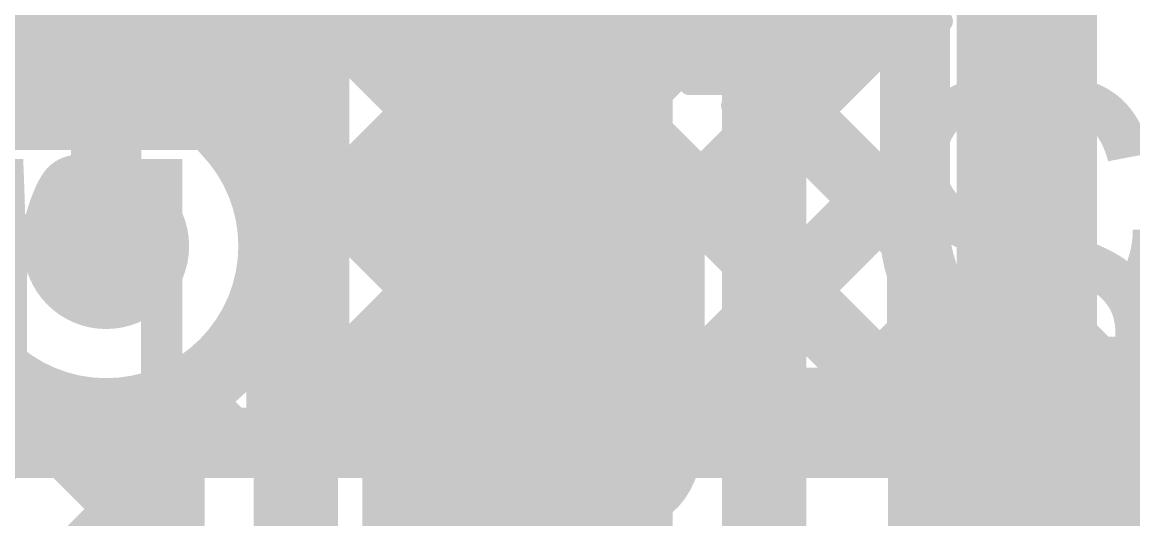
# Model space of a CAD drawing. Header units: millimetres. Extents: x -0.33 to 3.26, y -0.12 to 2.83.
# Drawn here: x 1.7551 to 1.9131, y 1.6302 to 1.7009 of the extents above; entities that cross this region are included whole.
import ezdxf

# ---------------------------------------------------------------- set-up
doc = ezdxf.new("R2010")
doc.units = ezdxf.units.MM
doc.header["$MEASUREMENT"] = 0
for name, color, linetype in [('BottomLayer', 5, 'Continuous'), ('BottomOverlay', 54, 'Continuous'), ('BottomPaste', 16, 'Continuous'), ('BottomSolder', 6, 'Continuous'), ('TopLayer', 1, 'Continuous'), ('TopOverlay', 2, 'Continuous'), ('ViaHoleLayer', 16, 'Continuous')]:
    doc.layers.add(name, color=color, linetype=linetype)
doc.styles.add('Agency FB', font='', dxfattribs={"height": 0.2})
doc.styles.get('Agency FB').set_extended_font_data('Agency FB')

# ---------------------------------------------------------------- blocks, each defined once
blk = doc.blocks.new('R__0402_B_120')
at = {"layer": 'BottomLayer'}
for points in [[(-0.0095, 0.0125), (-0.0095, -0.0125), (-0.0275, -0.0125), (-0.0275, 0.0125)], [(0.0275, 0.0125), (0.0275, -0.0125), (0.0095, -0.0125), (0.0095, 0.0125)]]:
    blk.add_hatch(color=5, dxfattribs=at).paths.add_polyline_path(points)
at = {"layer": 'BottomPaste'}
for points in [[(-0.0095, 0.0125), (-0.0095, -0.0125), (-0.0275, -0.0125), (-0.0275, 0.0125)], [(0.0275, 0.0125), (0.0275, -0.0125), (0.0095, -0.0125), (0.0095, 0.0125)]]:
    blk.add_hatch(color=16, dxfattribs=at).paths.add_polyline_path(points)
at = {"layer": 'BottomSolder'}
for points in [[(-0.0055, 0.0165), (-0.0055, -0.0165), (-0.0315, -0.0165), (-0.0315, 0.0165)], [(0.0315, 0.0165), (0.0315, -0.0165), (0.0055, -0.0165), (0.0055, 0.0165)]]:
    blk.add_hatch(color=6, dxfattribs=at).paths.add_polyline_path(points)
at = {"layer": 'BottomOverlay', "const_width": 0.005}
for points in [[(-0.0325, 0.0175), (-0.0325, -0.0175)], [(-0.0325, 0.0175), (-0.0085, 0.0175)], [(0.0085, 0.0175), (0.0325, 0.0175)], [(0.0325, 0.0175), (0.0325, -0.0175)], [(-0.0325, -0.0175), (-0.0085, -0.0175)], [(0.0085, -0.0175), (0.0325, -0.0175)]]:
    blk.add_lwpolyline(points, dxfattribs=at)
at = {"layer": 'BottomOverlay', "const_width": 0.0025}
for points in [[(-0.03375, 0.0175, 1), (-0.03125, 0.0175, 1)], [(-0.03375, 0.0175, 1), (-0.03125, 0.0175, 1)], [(-0.00975, 0.0175, 1), (-0.00725, 0.0175, 1)], [(0.00725, 0.0175, 1), (0.00975, 0.0175, 1)], [(0.03125, 0.0175, 1), (0.03375, 0.0175, 1)], [(0.03125, 0.0175, 1), (0.03375, 0.0175, 1)], [(-0.03375, -0.0175, 1), (-0.03125, -0.0175, 1)], [(-0.03375, -0.0175, 1), (-0.03125, -0.0175, 1)], [(-0.00975, -0.0175, 1), (-0.00725, -0.0175, 1)], [(0.00725, -0.0175, 1), (0.00975, -0.0175, 1)], [(0.03125, -0.0175, 1), (0.03375, -0.0175, 1)], [(0.03125, -0.0175, 1), (0.03375, -0.0175, 1)]]:
    blk.add_lwpolyline(points, format="xyb", close=True, dxfattribs=at)
blk = doc.blocks.new('SOT23_3_B_170')
at = {"layer": 'BottomLayer'}
for points in [[(-0.02166, 0.02657), (-0.05316, 0.02657), (-0.05316, 0.05807), (-0.02166, 0.05807)], [(0.05314, 0.02657), (0.02165, 0.02657), (0.02165, 0.05807), (0.05314, 0.05807)], [(0.01574, -0.05807), (-0.01575, -0.05807), (-0.01575, -0.02657), (0.01574, -0.02657)]]:
    blk.add_hatch(color=5, dxfattribs=at).paths.add_polyline_path(points)
at = {"layer": 'BottomPaste'}
for points in [[(-0.02166, 0.02657), (-0.05316, 0.02657), (-0.05316, 0.05807), (-0.02166, 0.05807)], [(0.05314, 0.02657), (0.02165, 0.02657), (0.02165, 0.05807), (0.05314, 0.05807)], [(0.01574, -0.05807), (-0.01575, -0.05807), (-0.01575, -0.02657), (0.01574, -0.02657)]]:
    blk.add_hatch(color=16, dxfattribs=at).paths.add_polyline_path(points)
at = {"layer": 'BottomSolder'}
for points in [[(-0.01766, 0.02257), (-0.05716, 0.02257), (-0.05716, 0.06207), (-0.01766, 0.06207)], [(0.05714, 0.02257), (0.01765, 0.02257), (0.01765, 0.06207), (0.05714, 0.06207)], [(0.01974, -0.06207), (-0.01975, -0.06207), (-0.01975, -0.02257), (0.01974, -0.02257)]]:
    blk.add_hatch(color=6, dxfattribs=at).paths.add_polyline_path(points)
at = {"layer": 'BottomOverlay'}
for points, const_width in [([(-0.06409, 0.068, 1), (-0.07393, 0.068, 1)], 0.00984), ([(-0.07639, 0.068, 1), (-0.07147, 0.068, 1)], 0.00492), ([(-0.06655, 0.068, 1), (-0.06162, 0.068, 1)], 0.00492), ([(-0.01351, 0.032, 1), (-0.00851, 0.032, 1)], 0.005), ([(0.00849, 0.032, 1), (0.01349, 0.032, 1)], 0.005), ([(-0.06651, 0.03, 1), (-0.06151, 0.03, 1)], 0.005), ([(0.06149, 0.03, 1), (0.06649, 0.03, 1)], 0.005), ([(0.02649, -0.031, 1), (0.03149, -0.031, 1)], 0.005), ([(0.06149, -0.031, 1), (0.06649, -0.031, 1)], 0.005), ([(0.06149, -0.031, 1), (0.06649, -0.031, 1)], 0.005), ([(-0.06651, -0.032, 1), (-0.06151, -0.032, 1)], 0.005), ([(-0.06651, -0.032, 1), (-0.06151, -0.032, 1)], 0.005), ([(-0.03151, -0.032, 1), (-0.02651, -0.032, 1)], 0.005)]:
    blk.add_lwpolyline(points, format="xyb", close=True, dxfattribs=dict(at, const_width=const_width))
at = {"layer": 'BottomOverlay', "const_width": 0.01}
for points in [[(0.01099, 0.032), (-0.01101, 0.032)], [(-0.06401, 0.03), (-0.06401, -0.032)], [(0.06399, 0.03), (0.06399, -0.031)], [(0.06399, -0.031), (0.02899, -0.031)], [(-0.02901, -0.032), (-0.06401, -0.032)]]:
    blk.add_lwpolyline(points, dxfattribs=at)

msp = doc.modelspace()

# ---------------------------------------------------------------- hatches: boundary and pattern name
at = {"layer": 'BottomLayer'}
h = msp.add_hatch(color=5, dxfattribs=at)
edge = h.paths.add_edge_path()
edge.add_arc((1.767, 1.669), 0.01181, 0, 360)
at = {"layer": 'TopLayer'}
h = msp.add_hatch(color=1, dxfattribs=at)
edge = h.paths.add_edge_path()
edge.add_arc((1.767, 1.669), 0.01181, 0, 360)
at = {"layer": 'ViaHoleLayer'}
h = msp.add_hatch(color=16, dxfattribs=at)
edge = h.paths.add_edge_path()
edge.add_arc((1.767, 1.669), 0.00591, 0, 360)

# ---------------------------------------------------------------- linework, layer by layer
at = {"layer": 'BottomLayer'}
for points, const_width in [([(1.89802, 1.63635), (1.89802, 1.78327)], 0.02), ([(1.82321, 1.63635), (1.82321, 1.75835)], 0.025), ([(1.83287, 1.69325), (1.83287, 1.74874)], 0.01), ([(1.794, 1.6133), (1.794, 1.7237)], 0.012), ([(1.812, 1.62076), (1.812, 1.7237)], 0.01), ([(1.812, 1.70086), (1.83287, 1.72173)], 0.01), ([(1.86062, 1.61127), (1.86062, 1.721)], 0.012), ([(1.812, 1.70371), (1.84262, 1.67309)], 0.01), ([(1.767, 1.669), (1.767, 1.7)], 0.01), ([(1.812, 1.67258), (1.83287, 1.69345)], 0.01), ([(1.83287, 1.69325), (1.84262, 1.69325)], 0.01), ([(1.84262, 1.61872), (1.84262, 1.69325)], 0.01), ([(1.812, 1.67542), (1.84262, 1.64481)], 0.01), ([(1.812, 1.64429), (1.84262, 1.67491)], 0.01), ([(1.75231, 1.65026), (1.776, 1.62657)], 0.01), ([(1.56714, 1.456), (1.75807, 1.64693)], 0.01), ([(1.776, 1.6133), (1.776, 1.64696)], 0.01), ([(1.812, 1.64714), (1.84096, 1.61817)], 0.01), ([(1.81437, 1.61838), (1.84262, 1.64663)], 0.01), ([(1.89802, 1.602), (1.89802, 1.63635)], 0.012), ([(1.60105, 1.46163), (1.776, 1.63658)], 0.01)]:
    msp.add_lwpolyline(points, dxfattribs=dict(at, const_width=const_width))
for points, const_width in [([(1.8095, 1.70371, 1), (1.8145, 1.70371, 1)], 0.005), ([(1.8095, 1.70086, 1), (1.8145, 1.70086, 1)], 0.005), ([(1.7645, 1.7, 1), (1.7695, 1.7, 1)], 0.005), ([(1.83037, 1.69345, 1), (1.83537, 1.69345, 1)], 0.005), ([(1.83037, 1.69325, 1), (1.83537, 1.69325, 1)], 0.005), ([(1.83037, 1.69325, 1), (1.83537, 1.69325, 1)], 0.005), ([(1.84012, 1.69325, 1), (1.84512, 1.69325, 1)], 0.005), ([(1.84012, 1.69325, 1), (1.84512, 1.69325, 1)], 0.005), ([(1.8095, 1.67542, 1), (1.8145, 1.67542, 1)], 0.005), ([(1.84012, 1.67491, 1), (1.84512, 1.67491, 1)], 0.005), ([(1.8095, 1.67258, 1), (1.8145, 1.67258, 1)], 0.005), ([(1.84012, 1.67309, 1), (1.84512, 1.67309, 1)], 0.005), ([(1.7645, 1.669, 1), (1.7695, 1.669, 1)], 0.005), ([(1.74981, 1.65026, 1), (1.75481, 1.65026, 1)], 0.005), ([(1.75557, 1.64693, 1), (1.76057, 1.64693, 1)], 0.005), ([(1.7735, 1.64696, 1), (1.7785, 1.64696, 1)], 0.005), ([(1.7735, 1.64696, 1), (1.7785, 1.64696, 1)], 0.005), ([(1.8095, 1.64714, 1), (1.8145, 1.64714, 1)], 0.005), ([(1.84012, 1.64663, 1), (1.84512, 1.64663, 1)], 0.005), ([(1.8095, 1.64429, 1), (1.8145, 1.64429, 1)], 0.005), ([(1.81696, 1.63635, 1), (1.82946, 1.63635, 1)], 0.0125), ([(1.84012, 1.64481, 1), (1.84512, 1.64481, 1)], 0.005), ([(1.89302, 1.63635, 1), (1.90302, 1.63635, 1)], 0.01), ([(1.89502, 1.63635, 1), (1.90102, 1.63635, 1)], 0.006), ([(1.7735, 1.63658, 1), (1.7785, 1.63658, 1)], 0.005), ([(1.7735, 1.62657, 1), (1.7785, 1.62657, 1)], 0.005)]:
    msp.add_lwpolyline(points, format="xyb", close=True, dxfattribs=dict(at, const_width=const_width))
at = {"layer": 'BottomLayer', "const_width": 0.01}
msp.add_lwpolyline([(1.776, 1.64696, -0.667355), (1.74503, 1.67817)], format="xyb", dxfattribs=at)
at = {"layer": 'TopLayer'}
for points, const_width in [([(1.9001, 1.67132), (1.9001, 2.01717)], 0.012), ([(1.8821, 1.67132), (1.8821, 2.00159)], 0.01), ([(1.767, 1.669), (1.767, 1.989)], 0.01), ([(1.784, 1.68567), (1.784, 1.989)], 0.01), ([(1.91764, 1.66508), (2.08089, 1.82833)], 0.01), ([(1.784, 1.79393), (1.8821, 1.69583)], 0.01), ([(1.61452, 1.78522), (1.75874, 1.641)], 0.01), ([(1.78472, 1.6849), (1.8821, 1.78228)], 0.01), ([(1.784, 1.76848), (1.88213, 1.67035)], 0.01), ([(1.79051, 1.66523), (1.8821, 1.75682)], 0.01), ([(1.784, 1.74302), (1.88602, 1.641)], 0.01), ([(1.79173, 1.641), (1.8821, 1.73137)], 0.01), ([(1.784, 1.71756), (1.86056, 1.641)], 0.01), ([(1.81719, 1.641), (1.8821, 1.70591)], 0.01), ([(1.784, 1.69211), (1.83511, 1.641)], 0.01), ([(1.84265, 1.641), (1.8821, 1.68045)], 0.01), ([(1.9001, 1.65857), (1.9001, 1.67132)], 0.01), ([(1.91715, 1.66556), (2.05072, 1.532)], 0.01), ([(1.8831, 1.65857), (1.8831, 1.6654)], 0.01), ([(1.78949, 1.66117), (1.80965, 1.641)], 0.01), ([(1.9001, 1.65857), (2.04367, 1.515)], 0.01), ([(1.8681, 1.641), (1.88327, 1.65617)], 0.01), ([(1.74082, 1.641), (1.7511, 1.65128)], 0.01), ([(1.77755, 1.64765), (1.7842, 1.641)], 0.01), ([(1.8881, 1.64653), (1.89363, 1.641)], 0.01), ([(1.76628, 1.641), (1.77077, 1.64549)], 0.01), ([(1.72711, 1.641), (1.89363, 1.641)], 0.01)]:
    msp.add_lwpolyline(points, dxfattribs=dict(at, const_width=const_width))
for points, const_width in [([(1.8796, 1.69583, 1), (1.8846, 1.69583, 1)], 0.005), ([(1.7815, 1.69211, 1), (1.7865, 1.69211, 1)], 0.005), ([(1.7815, 1.68567, 1), (1.7865, 1.68567, 1)], 0.005), ([(1.7815, 1.68567, 1), (1.7865, 1.68567, 1)], 0.005), ([(1.78222, 1.6849, 1), (1.78722, 1.6849, 1)], 0.005), ([(1.8796, 1.68045, 1), (1.8846, 1.68045, 1)], 0.005), ([(1.8971, 1.67132, 1), (1.9031, 1.67132, 1)], 0.006), ([(1.8796, 1.67132, 1), (1.8846, 1.67132, 1)], 0.005), ([(1.8796, 1.67132, 1), (1.8846, 1.67132, 1)], 0.005), ([(1.87963, 1.67035, 1), (1.88463, 1.67035, 1)], 0.005), ([(1.8976, 1.67132, 1), (1.9026, 1.67132, 1)], 0.005), ([(1.7645, 1.669, 1), (1.7695, 1.669, 1)], 0.005), ([(1.78831, 1.669, 1), (1.79331, 1.669, 1)], 0.005), ([(1.78831, 1.669, 1), (1.79331, 1.669, 1)], 0.005), ([(1.91465, 1.66556, 1), (1.91965, 1.66556, 1)], 0.005), ([(1.91465, 1.66556, 1), (1.91965, 1.66556, 1)], 0.005), ([(1.78801, 1.66523, 1), (1.79301, 1.66523, 1)], 0.005), ([(1.8806, 1.6654, 1), (1.8856, 1.6654, 1)], 0.005), ([(1.8806, 1.6654, 1), (1.8856, 1.6654, 1)], 0.005), ([(1.91514, 1.66508, 1), (1.92014, 1.66508, 1)], 0.005), ([(1.78699, 1.66117, 1), (1.79199, 1.66117, 1)], 0.005), ([(1.8806, 1.65857, 1), (1.8856, 1.65857, 1)], 0.005), ([(1.8806, 1.65857, 1), (1.8856, 1.65857, 1)], 0.005), ([(1.8806, 1.65857, 1), (1.8856, 1.65857, 1)], 0.005), ([(1.8976, 1.65857, 1), (1.9026, 1.65857, 1)], 0.005), ([(1.8976, 1.65857, 1), (1.9026, 1.65857, 1)], 0.005), ([(1.88077, 1.65617, 1), (1.88577, 1.65617, 1)], 0.005), ([(1.7486, 1.65128, 1), (1.7536, 1.65128, 1)], 0.005), ([(1.77505, 1.64765, 1), (1.78005, 1.64765, 1)], 0.005), ([(1.88558, 1.64655, 1), (1.89058, 1.64655, 1)], 0.005), ([(1.8856, 1.64653, 1), (1.8906, 1.64653, 1)], 0.005), ([(1.8856, 1.64653, 1), (1.8906, 1.64653, 1)], 0.005), ([(1.76827, 1.64549, 1), (1.77327, 1.64549, 1)], 0.005), ([(1.75624, 1.641, 1), (1.76124, 1.641, 1)], 0.005), ([(1.76378, 1.641, 1), (1.76878, 1.641, 1)], 0.005), ([(1.7817, 1.641, 1), (1.7867, 1.641, 1)], 0.005), ([(1.78923, 1.641, 1), (1.79423, 1.641, 1)], 0.005), ([(1.80715, 1.641, 1), (1.81215, 1.641, 1)], 0.005), ([(1.81469, 1.641, 1), (1.81969, 1.641, 1)], 0.005), ([(1.83261, 1.641, 1), (1.83761, 1.641, 1)], 0.005), ([(1.84015, 1.641, 1), (1.84515, 1.641, 1)], 0.005), ([(1.85806, 1.641, 1), (1.86306, 1.641, 1)], 0.005), ([(1.8656, 1.641, 1), (1.8706, 1.641, 1)], 0.005), ([(1.88352, 1.641, 1), (1.88852, 1.641, 1)], 0.005), ([(1.89113, 1.641, 1), (1.89613, 1.641, 1)], 0.005), ([(1.89113, 1.641, 1), (1.89613, 1.641, 1)], 0.005)]:
    msp.add_lwpolyline(points, format="xyb", close=True, dxfattribs=dict(at, const_width=const_width))
at = {"layer": 'TopLayer', "const_width": 0.01}
for points in [[(1.79081, 1.669, -1.488751), (1.75, 1.68567)], [(1.784, 1.68567, -0.196384), (1.79081, 1.669)], [(1.8831, 1.6654, -0.08392), (1.8821, 1.67132)], [(1.9181, 1.67132, -0.08159), (1.91715, 1.66556)], [(1.88808, 1.64655, -0.198912), (1.8831, 1.65857)], [(1.8881, 1.64653, -0.199327), (1.8831, 1.65857)]]:
    msp.add_lwpolyline(points, format="xyb", dxfattribs=at)
at = {"layer": 'TopOverlay', "const_width": 0.003}
for points in [[(1.832, 1.701), (1.886, 1.701)], [(1.835, 1.698), (1.88, 1.698)], [(1.841, 1.695), (1.874, 1.695)], [(1.85, 1.692), (1.868, 1.692)], [(1.856, 1.689), (1.862, 1.689)]]:
    msp.add_lwpolyline(points, dxfattribs=at)
at = {"layer": 'TopOverlay', "const_width": 0.0015}
for points in [[(1.83125, 1.701, 1), (1.83275, 1.701, 1)], [(1.88525, 1.701, 1), (1.88675, 1.701, 1)], [(1.83425, 1.698, 1), (1.83575, 1.698, 1)], [(1.87925, 1.698, 1), (1.88075, 1.698, 1)], [(1.84025, 1.695, 1), (1.84175, 1.695, 1)], [(1.87325, 1.695, 1), (1.87475, 1.695, 1)], [(1.84925, 1.692, 1), (1.85075, 1.692, 1)], [(1.86725, 1.692, 1), (1.86875, 1.692, 1)], [(1.85525, 1.689, 1), (1.85675, 1.689, 1)], [(1.86125, 1.689, 1), (1.86275, 1.689, 1)]]:
    msp.add_lwpolyline(points, format="xyb", close=True, dxfattribs=at)

# ---------------------------------------------------------------- block references
for name, p, rotation in [('R__0402_B_120', (1.76796, 1.71767), 90), ('SOT23_3_B_170', (1.86061, 1.67867), 180)]:
    msp.add_blockref(name, p, dxfattribs=dict(rotation=rotation))

# ---------------------------------------------------------------- texts
at = {"layer": 'TopOverlay', "style": 'Agency FB'}
msp.add_text('Manufacturing Security Solutions for the Self Storage Industry', height=0.05, rotation=360, dxfattribs=at).set_placement((1.433, 1.643))

doc.saveas('drawing.dxf')
